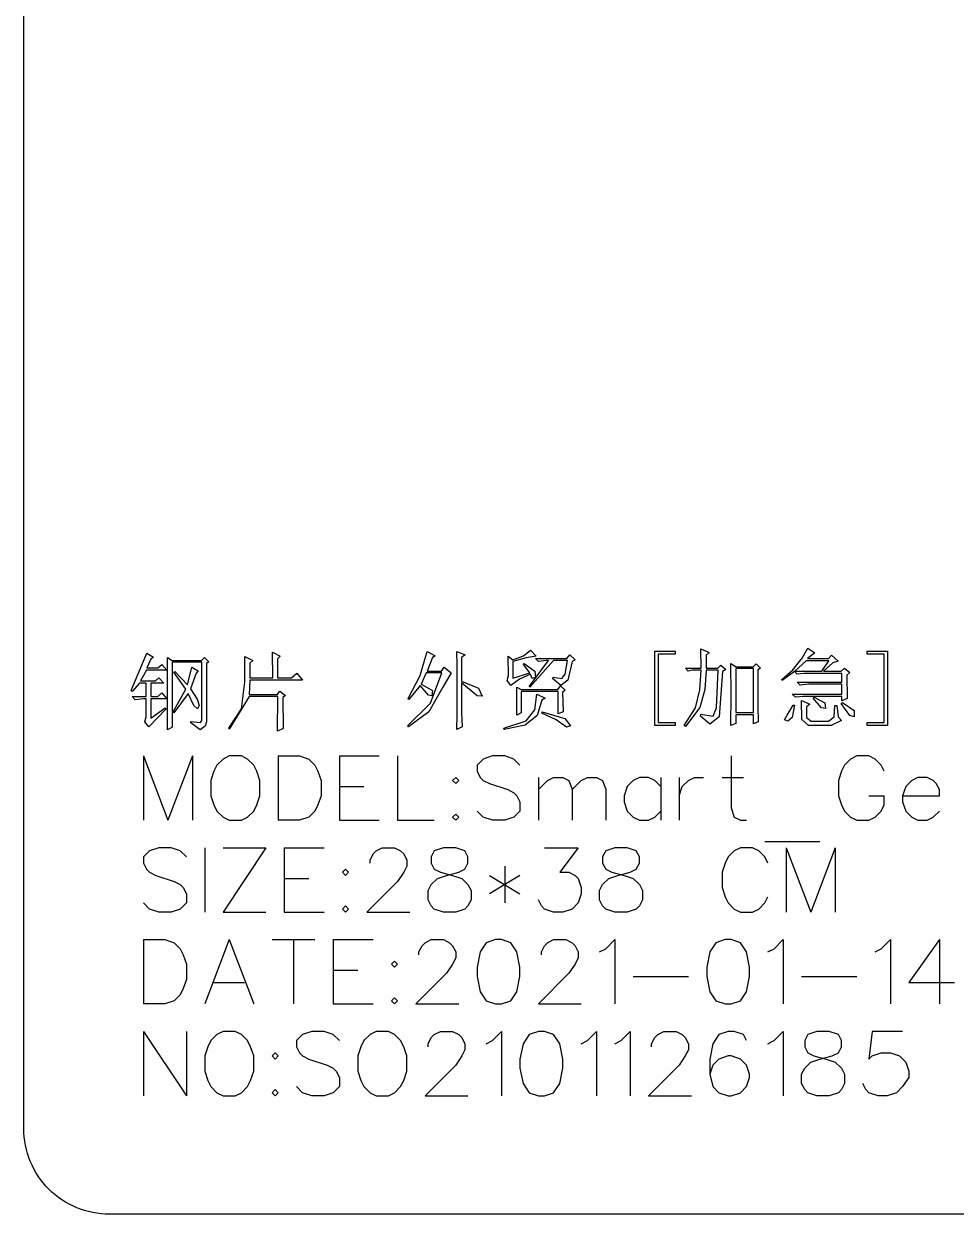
# Model space of a CAD drawing. Extents: x -190 to 190, y -140 to 140.
# Drawn here: x -190 to -135.6, y -140 to -70.6 of the extents above; entities that cross this region are included whole.
import ezdxf

# ---------------------------------------------------------------- set-up
doc = ezdxf.new("R2010")
doc.units = 0
doc.header["$MEASUREMENT"] = 0
doc.layers.get('0').update_dxf_attribs({"linetype": 'CONTINUOUS'})

msp = doc.modelspace()

# ---------------------------------------------------------------- linework, layer by layer
msp.add_lwpolyline([(-189.999551, 135.000439, -0.414214), (-184.999531, 140.00043), (-184.999531, 140.00043), (185.000469, 140.00043), (185.000469, 140.00043, -0.414214), (190.000469, 135.000439), (190.000469, 135.000439), (190.000469, -134.999561), (190.000469, -134.999561, -0.414214), (185.000469, -139.99957), (185.000469, -139.99957), (-184.999531, -139.99957), (-184.999531, -139.99957, -0.414214), (-189.999551, -134.999561), (-189.999551, -134.999561), (-189.999551, 135.000439)], format="xyb")
for points in [[(-182.588184, -111.056963), (-181.750156, -110.472959), (-181.750156, -110.472959), (-181.69918, -110.523945), (-181.69918, -110.523945), (-182.715156, -111.564971), (-182.715156, -111.564971), (-182.943203, -111.285967), (-182.943203, -111.285967), (-182.867207, -110.980967), (-182.867207, -110.980967), (-182.867207, -109.938955), (-182.867207, -109.938955), (-183.020137, -109.938955), (-183.020137, -109.938955), (-183.502168, -109.989951), (-183.502168, -109.989951), (-183.680156, -109.811973), (-183.680156, -109.811973), (-182.867207, -109.811973), (-182.867207, -109.811973), (-182.867207, -109.024951), (-182.867207, -109.024951), (-183.248184, -109.024951), (-183.248184, -109.024951), (-183.680156, -109.507959), (-183.680156, -109.507959), (-183.731172, -109.456963), (-183.731172, -109.456963), (-182.816172, -107.271943), (-182.816172, -107.271943), (-182.435176, -107.500947), (-182.435176, -107.500947), (-182.588184, -107.627969), (-182.588184, -107.627969), (-182.816172, -108.135947), (-182.816172, -108.135947), (-182.181152, -108.135947), (-182.181152, -108.135947), (-181.953164, -107.932959), (-181.953164, -107.932959), (-181.648164, -108.262959), (-181.648164, -108.262959), (-182.842168, -108.262959), (-182.842168, -108.262959), (-183.197168, -108.897959), (-183.197168, -108.897959), (-182.308164, -108.897959), (-182.308164, -108.897959), (-182.131191, -108.719951), (-182.131191, -108.719951), (-181.826152, -109.024951), (-181.826152, -109.024951), (-182.588184, -109.024951), (-182.588184, -109.024951), (-182.588184, -109.811973), (-182.588184, -109.811973), (-182.181152, -109.811973), (-182.181152, -109.811973), (-181.953164, -109.583955), (-181.953164, -109.583955), (-181.648164, -109.938955), (-181.648164, -109.938955), (-182.588184, -109.938955), (-182.588184, -109.938955), (-182.588184, -111.056963)], [(-181.623184, -111.742949), (-181.623184, -109.583955), (-181.623184, -109.583955), (-181.623184, -107.525957), (-181.623184, -107.525957), (-181.343164, -107.703965), (-181.343164, -107.703965), (-179.641152, -107.703965), (-179.641152, -107.703965), (-179.464199, -107.525957), (-179.464199, -107.525957), (-179.210156, -107.779961), (-179.210156, -107.779961), (-179.337168, -107.881973), (-179.337168, -107.881973), (-179.337168, -111.285967), (-179.337168, -111.285967), (-179.413164, -111.539971), (-179.413164, -111.539971), (-179.718164, -111.742949), (-179.718164, -111.742949), (-180.251152, -111.335967), (-180.251152, -111.335967), (-180.251152, -111.259941), (-180.251152, -111.259941), (-179.692188, -111.310967), (-179.692188, -111.310967), (-179.616191, -111.208955), (-179.616191, -111.208955), (-179.616191, -107.805947), (-179.616191, -107.805947), (-181.343164, -107.805947), (-181.343164, -107.805947), (-181.343164, -110.954951), (-181.343164, -110.954951), (-181.343164, -111.589941), (-181.343164, -111.589941), (-181.623184, -111.742949)], [(-176.822148, -108.846973), (-176.847187, -109.684951), (-176.847187, -109.684951), (-175.196133, -109.684951), (-175.196133, -109.684951), (-175.06918, -109.481973), (-175.06918, -109.481973), (-174.73916, -109.735947), (-174.73916, -109.735947), (-174.892148, -109.862959), (-174.892148, -109.862959), (-174.866172, -111.666953), (-174.866172, -111.666953), (-175.196133, -111.818945), (-175.196133, -111.818945), (-175.171172, -109.811973), (-175.171172, -109.811973), (-176.847187, -109.811973), (-176.847187, -109.811973), (-178.016152, -111.716963), (-178.016152, -111.716963), (-178.041191, -111.640967), (-178.041191, -111.640967), (-177.305195, -110.523945), (-177.305195, -110.523945), (-177.101172, -108.973955), (-177.101172, -108.973955), (-177.101172, -107.475947), (-177.101172, -107.475947), (-176.64418, -107.703965), (-176.64418, -107.703965), (-176.822148, -107.856963), (-176.822148, -107.856963), (-176.822148, -108.719951), (-176.822148, -108.719951), (-175.476172, -108.719951), (-175.476172, -108.719951), (-175.501191, -107.221973), (-175.501191, -107.221973), (-175.044141, -107.449961), (-175.044141, -107.449961), (-175.196133, -107.602959), (-175.196133, -107.602959), (-175.196133, -108.719951), (-175.196133, -108.719951), (-174.384141, -108.719951), (-174.384141, -108.719951), (-174.079141, -108.440947), (-174.079141, -108.440947), (-173.74918, -108.846973), (-173.74918, -108.846973), (-176.822148, -108.846973)], [(-166.468594, -107.174971), (-166.011367, -107.428975), (-166.011367, -107.428975), (-166.163828, -107.530576), (-166.163828, -107.530576), (-166.468594, -108.317949), (-166.468594, -108.317949), (-165.630371, -108.317949), (-165.630371, -108.317949), (-165.478027, -108.089365), (-165.478027, -108.089365), (-165.071582, -108.41957), (-165.071582, -108.41957), (-165.554199, -109.257764), (-165.554199, -109.257764), (-166.366973, -110.705566), (-166.366973, -110.705566), (-167.560781, -111.56917), (-167.560781, -111.56917), (-167.611621, -111.518359), (-167.611621, -111.518359), (-166.265391, -110.197549), (-166.265391, -110.197549), (-165.60498, -108.41957), (-165.60498, -108.41957), (-166.519375, -108.41957), (-166.519375, -108.41957), (-166.824199, -109.079961), (-166.824199, -109.079961), (-166.163828, -109.460957), (-166.163828, -109.460957), (-166.189219, -109.765771), (-166.189219, -109.765771), (-166.392422, -109.714961), (-166.392422, -109.714961), (-166.87498, -109.156172), (-166.87498, -109.156172), (-167.535391, -109.968965), (-167.535391, -109.968965), (-167.586172, -109.918154), (-167.586172, -109.918154), (-166.87498, -108.571953), (-166.87498, -108.571953), (-166.468594, -107.174971)], [(-164.461992, -109.00376), (-164.461992, -110.756377), (-164.461992, -110.756377), (-164.436602, -111.56917), (-164.436602, -111.56917), (-164.741426, -111.721553), (-164.741426, -111.721553), (-164.715977, -110.857969), (-164.715977, -110.857969), (-164.715977, -107.987773), (-164.715977, -107.987773), (-164.741426, -107.174971), (-164.741426, -107.174971), (-164.258809, -107.378164), (-164.258809, -107.378164), (-164.461992, -107.530576), (-164.461992, -107.530576), (-164.461992, -108.902168), (-164.461992, -108.902168), (-163.471367, -109.308545), (-163.471367, -109.308545), (-163.268174, -109.791172), (-163.268174, -109.791172), (-163.547607, -109.765771), (-163.547607, -109.765771), (-164.461992, -109.00376)], [(-161.464785, -108.724365), (-160.474209, -108.41957), (-160.474209, -108.41957), (-160.855205, -107.936953), (-160.855205, -107.936953), (-160.804424, -107.886172), (-160.804424, -107.886172), (-160.194785, -108.317949), (-160.194785, -108.317949), (-160.144004, -108.698975), (-160.144004, -108.698975), (-160.347197, -108.749756), (-160.347197, -108.749756), (-160.448818, -108.495752), (-160.448818, -108.495752), (-161.083789, -108.800566), (-161.083789, -108.800566), (-161.591797, -109.156172), (-161.591797, -109.156172), (-161.79499, -108.876768), (-161.79499, -108.876768), (-161.718818, -108.571953), (-161.718818, -108.571953), (-161.744209, -107.454365), (-161.744209, -107.454365), (-161.464785, -107.657559), (-161.464785, -107.657559), (-160.855205, -107.428975), (-160.855205, -107.428975), (-160.448818, -107.09877), (-160.448818, -107.09877), (-160.118613, -107.454365), (-160.118613, -107.454365), (-160.702793, -107.555967), (-160.702793, -107.555967), (-161.464785, -107.75916), (-161.464785, -107.75916), (-161.464785, -108.724365)], [(-160.144004, -107.581357), (-158.315215, -107.581357), (-158.315215, -107.581357), (-158.137412, -107.378164), (-158.137412, -107.378164), (-157.832588, -107.657559), (-157.832588, -107.657559), (-158.010391, -107.75916), (-158.010391, -107.75916), (-158.264424, -108.851348), (-158.264424, -108.851348), (-158.670811, -109.156172), (-158.670811, -109.156172), (-159.153369, -108.749756), (-159.153369, -108.749756), (-159.127979, -108.673555), (-159.127979, -108.673555), (-158.620029, -108.749756), (-158.620029, -108.749756), (-158.416777, -108.495752), (-158.416777, -108.495752), (-158.289824, -107.708369), (-158.289824, -107.708369), (-159.102588, -107.708369), (-159.102588, -107.708369), (-160.474209, -109.257764), (-160.474209, -109.257764), (-160.4996, -109.206953), (-160.4996, -109.206953), (-159.382012, -107.708369), (-159.382012, -107.708369), (-159.508975, -107.708369), (-159.508975, -107.708369), (-159.966201, -107.75916), (-159.966201, -107.75916), (-160.144004, -107.581357)], [(-152.001592, -107.158369), (-152.001592, -107.336172), (-152.001592, -107.336172), (-152.992217, -107.336172), (-152.992217, -107.336172), (-152.992217, -111.323975), (-152.992217, -111.323975), (-152.001592, -111.323975), (-152.001592, -111.323975), (-152.001592, -111.501777), (-152.001592, -111.501777), (-153.19541, -111.501777), (-153.19541, -111.501777), (-153.19541, -107.158369), (-153.19541, -107.158369), (-152.001592, -107.158369)], [(-150.477617, -108.148965), (-150.503008, -107.031367), (-150.503008, -107.031367), (-150.020391, -107.23457), (-150.020391, -107.23457), (-150.198193, -107.386973), (-150.198193, -107.386973), (-150.198193, -108.148965), (-150.198193, -108.148965), (-149.512441, -108.148965), (-149.512441, -108.148965), (-149.334639, -107.971172), (-149.334639, -107.971172), (-149.055215, -108.225176), (-149.055215, -108.225176), (-149.233018, -108.352178), (-149.233018, -108.352178), (-149.436201, -110.99377), (-149.436201, -110.99377), (-149.969609, -111.425566), (-149.969609, -111.425566), (-150.528398, -110.942969), (-150.528398, -110.942969), (-150.503008, -110.841367), (-150.503008, -110.841367), (-149.791807, -110.942969), (-149.791807, -110.942969), (-149.588613, -110.460381), (-149.588613, -110.460381), (-149.486992, -108.275977), (-149.486992, -108.275977), (-150.198193, -108.275977), (-150.198193, -108.275977), (-150.274424, -109.393574), (-150.274424, -109.393574), (-150.553789, -110.434971), (-150.553789, -110.434971), (-151.392012, -111.552578), (-151.392012, -111.552578), (-151.468184, -111.501777), (-151.468184, -111.501777), (-150.807832, -110.460381), (-150.807832, -110.460381), (-150.553789, -109.418965), (-150.553789, -109.418965), (-150.477617, -108.275977), (-150.477617, -108.275977), (-151.011016, -108.275977), (-151.011016, -108.275977), (-151.2396, -108.326768), (-151.2396, -108.326768), (-151.392012, -108.148965), (-151.392012, -108.148965), (-150.477617, -108.148965)], [(-141.994033, -108.555371), (-141.968643, -109.926973), (-141.968643, -109.926973), (-142.273398, -110.053975), (-142.273398, -110.053975), (-142.273398, -109.799971), (-142.273398, -109.799971), (-144.534023, -109.799971), (-144.534023, -109.799971), (-144.991191, -109.850771), (-144.991191, -109.850771), (-145.168994, -109.672969), (-145.168994, -109.672969), (-142.273398, -109.672969), (-142.273398, -109.672969), (-142.273398, -109.08877), (-142.273398, -109.08877), (-144.229199, -109.08877), (-144.229199, -109.08877), (-144.711826, -109.13957), (-144.711826, -109.13957), (-144.889619, -108.961768), (-144.889619, -108.961768), (-142.273398, -108.961768), (-142.273398, -108.961768), (-142.273398, -108.45377), (-142.273398, -108.45377), (-144.483242, -108.45377), (-144.483242, -108.45377), (-144.889619, -108.50457), (-144.889619, -108.50457), (-145.042031, -108.352178), (-145.042031, -108.352178), (-145.753232, -108.860176), (-145.753232, -108.860176), (-145.778623, -108.809375), (-145.778623, -108.809375), (-145.143594, -108.250566), (-145.143594, -108.250566), (-144.584805, -107.564766), (-144.584805, -107.564766), (-144.2546, -106.980566), (-144.2546, -106.980566), (-143.848213, -107.259971), (-143.848213, -107.259971), (-144.280049, -107.590176), (-144.280049, -107.590176), (-143.06083, -107.590176), (-143.06083, -107.590176), (-142.883037, -107.386973), (-142.883037, -107.386973), (-142.502041, -107.742568), (-142.502041, -107.742568), (-142.806797, -107.84417), (-142.806797, -107.84417), (-143.340195, -108.326768), (-143.340195, -108.326768), (-142.324238, -108.326768), (-142.324238, -108.326768), (-142.121045, -108.148965), (-142.121045, -108.148965), (-141.81623, -108.402979), (-141.81623, -108.402979), (-141.994033, -108.555371)], [(-139.606445, -111.501777), (-140.800205, -111.501777), (-140.800205, -111.501777), (-140.800205, -111.323975), (-140.800205, -111.323975), (-139.809639, -111.323975), (-139.809639, -111.323975), (-139.809639, -107.336172), (-139.809639, -107.336172), (-140.800205, -107.336172), (-140.800205, -107.336172), (-140.800205, -107.158369), (-140.800205, -107.158369), (-139.606445, -107.158369), (-139.606445, -107.158369), (-139.606445, -111.501777)], [(-181.191172, -108.338955), (-180.45416, -109.126963), (-180.45416, -109.126963), (-180.200195, -108.084951), (-180.200195, -108.084951), (-179.819199, -108.313955), (-179.819199, -108.313955), (-179.946152, -108.440947), (-179.946152, -108.440947), (-180.276191, -109.354951), (-180.276191, -109.354951), (-179.895195, -109.964941), (-179.895195, -109.964941), (-179.768184, -110.319951), (-179.768184, -110.319951), (-179.870156, -110.523945), (-179.870156, -110.523945), (-180.073164, -110.319951), (-180.073164, -110.319951), (-180.403145, -109.634941), (-180.403145, -109.634941), (-181.242207, -110.751963), (-181.242207, -110.751963), (-181.292148, -110.700977), (-181.292148, -110.700977), (-180.556152, -109.380967), (-180.556152, -109.380967), (-181.242207, -108.389951), (-181.242207, -108.389951), (-181.191172, -108.338955)], [(-147.175645, -108.250566), (-147.175645, -110.38417), (-147.175645, -110.38417), (-147.150186, -111.273174), (-147.150186, -111.273174), (-147.429619, -111.400166), (-147.429619, -111.400166), (-147.429619, -110.866777), (-147.429619, -110.866777), (-148.471025, -110.866777), (-148.471025, -110.866777), (-148.471025, -111.374775), (-148.471025, -111.374775), (-148.750391, -111.501777), (-148.750391, -111.501777), (-148.725, -109.698379), (-148.725, -109.698379), (-148.750391, -107.86957), (-148.750391, -107.86957), (-148.445635, -108.072764), (-148.445635, -108.072764), (-147.45501, -108.072764), (-147.45501, -108.072764), (-147.277207, -107.894961), (-147.277207, -107.894961), (-147.023232, -108.148965), (-147.023232, -108.148965), (-147.175645, -108.250566)], [(-148.471025, -108.174375), (-148.471025, -110.739775), (-148.471025, -110.739775), (-147.429619, -110.739775), (-147.429619, -110.739775), (-147.429619, -108.174375), (-147.429619, -108.174375), (-148.471025, -108.174375)], [(-144.356221, -107.717178), (-145.016641, -108.326768), (-145.016641, -108.326768), (-143.441826, -108.326768), (-143.441826, -108.326768), (-143.035439, -107.717178), (-143.035439, -107.717178), (-144.356221, -107.717178)], [(-160.067822, -109.66415), (-159.585205, -109.892764), (-159.585205, -109.892764), (-159.788398, -110.019746), (-159.788398, -110.019746), (-160.042373, -110.90875), (-160.042373, -110.90875), (-160.753574, -111.467549), (-160.753574, -111.467549), (-161.972793, -111.721553), (-161.972793, -111.721553), (-161.998184, -111.645352), (-161.998184, -111.645352), (-160.702793, -111.213574), (-160.702793, -111.213574), (-160.194785, -110.578574), (-160.194785, -110.578574), (-160.067822, -109.66415)], [(-158.569189, -109.562549), (-158.543799, -110.705566), (-158.543799, -110.705566), (-158.823223, -110.807158), (-158.823223, -110.807158), (-158.823223, -109.511768), (-158.823223, -109.511768), (-160.982217, -109.511768), (-160.982217, -109.511768), (-160.982217, -110.756377), (-160.982217, -110.756377), (-161.236201, -110.883359), (-161.236201, -110.883359), (-161.236201, -110.095957), (-161.236201, -110.095957), (-161.236201, -109.257764), (-161.236201, -109.257764), (-160.982217, -109.384756), (-160.982217, -109.384756), (-158.848613, -109.384756), (-158.848613, -109.384756), (-158.696201, -109.181563), (-158.696201, -109.181563), (-158.416777, -109.435566), (-158.416777, -109.435566), (-158.569189, -109.562549)], [(-145.042031, -110.307969), (-145.168994, -111.01917), (-145.168994, -111.01917), (-145.423027, -111.247773), (-145.423027, -111.247773), (-145.626221, -111.171563), (-145.626221, -111.171563), (-145.473809, -110.892168), (-145.473809, -110.892168), (-145.118203, -110.307969), (-145.118203, -110.307969), (-145.042031, -110.307969)], [(-144.610195, -111.146172), (-144.635586, -110.028574), (-144.635586, -110.028574), (-144.153027, -110.257168), (-144.153027, -110.257168), (-144.33083, -110.409561), (-144.33083, -110.409561), (-144.33083, -111.01917), (-144.33083, -111.01917), (-144.076797, -111.247773), (-144.076797, -111.247773), (-143.06083, -111.247773), (-143.06083, -111.247773), (-142.730625, -110.99377), (-142.730625, -110.99377), (-142.679844, -110.333379), (-142.679844, -110.333379), (-142.578213, -110.333379), (-142.578213, -110.333379), (-142.502041, -110.99377), (-142.502041, -110.99377), (-142.298789, -111.196973), (-142.298789, -111.196973), (-142.908428, -111.501777), (-142.908428, -111.501777), (-144.229199, -111.501777), (-144.229199, -111.501777), (-144.610195, -111.146172)], [(-143.898994, -109.850771), (-143.264023, -110.180967), (-143.264023, -110.180967), (-143.238633, -110.511172), (-143.238633, -110.511172), (-143.467217, -110.460381), (-143.467217, -110.460381), (-143.949834, -109.901572), (-143.949834, -109.901572), (-143.898994, -109.850771)], [(-142.324238, -110.206377), (-142.248008, -110.155576), (-142.248008, -110.155576), (-141.562197, -110.612773), (-141.562197, -110.612773), (-141.562197, -110.99377), (-141.562197, -110.99377), (-141.81623, -110.917578), (-141.81623, -110.917578), (-142.324238, -110.206377)], [(-159.788398, -110.781768), (-159.763008, -110.705566), (-159.763008, -110.705566), (-158.442227, -111.086553), (-158.442227, -111.086553), (-158.112021, -111.518359), (-158.112021, -111.518359), (-158.340605, -111.594561), (-158.340605, -111.594561), (-158.950176, -111.162764), (-158.950176, -111.162764), (-159.788398, -110.781768)], [(-183.017871, -113.269893), (-183.017871, -117.019902)], [(-183.017871, -113.269893), (-181.589297, -117.019902)], [(-180.160723, -113.269893), (-181.589297, -117.019902)], [(-180.160723, -113.269893), (-180.160723, -117.019902)], [(-178.017871, -113.269893), (-178.37502, -113.448467), (-178.37502, -113.448467), (-178.732148, -113.805596), (-178.732148, -113.805596), (-178.910723, -114.162754), (-178.910723, -114.162754), (-179.089316, -114.698467), (-179.089316, -114.698467), (-179.089316, -115.591328), (-179.089316, -115.591328), (-178.910723, -116.127041), (-178.910723, -116.127041), (-178.732148, -116.48417), (-178.732148, -116.48417), (-178.37502, -116.841328), (-178.37502, -116.841328), (-178.017871, -117.019902), (-178.017871, -117.019902), (-177.303574, -117.019902), (-177.303574, -117.019902), (-176.946445, -116.841328), (-176.946445, -116.841328), (-176.589297, -116.48417), (-176.589297, -116.48417), (-176.410742, -116.127041), (-176.410742, -116.127041), (-176.232168, -115.591328), (-176.232168, -115.591328), (-176.232168, -114.698467), (-176.232168, -114.698467), (-176.410742, -114.162754), (-176.410742, -114.162754), (-176.589297, -113.805596), (-176.589297, -113.805596), (-176.946445, -113.448467), (-176.946445, -113.448467), (-177.303574, -113.269893), (-177.303574, -113.269893), (-178.017871, -113.269893)], [(-175.160742, -113.269893), (-175.160742, -117.019902)], [(-175.160742, -113.269893), (-173.910742, -113.269893), (-173.910742, -113.269893), (-173.37502, -113.448467), (-173.37502, -113.448467), (-173.017871, -113.805596), (-173.017871, -113.805596), (-172.839297, -114.162754), (-172.839297, -114.162754), (-172.660742, -114.698467), (-172.660742, -114.698467), (-172.660742, -115.591328), (-172.660742, -115.591328), (-172.839297, -116.127041), (-172.839297, -116.127041), (-173.017871, -116.48417), (-173.017871, -116.48417), (-173.37502, -116.841328), (-173.37502, -116.841328), (-173.910742, -117.019902), (-173.910742, -117.019902), (-175.160742, -117.019902)], [(-171.589297, -113.269893), (-171.589297, -117.019902)], [(-171.589297, -113.269893), (-169.267871, -113.269893)], [(-168.196445, -113.269893), (-168.196445, -117.019902)], [(-161.053584, -113.805596), (-161.410732, -113.448467), (-161.410732, -113.448467), (-161.946445, -113.269893), (-161.946445, -113.269893), (-162.660732, -113.269893), (-162.660732, -113.269893), (-163.196445, -113.448467), (-163.196445, -113.448467), (-163.553584, -113.805596), (-163.553584, -113.805596), (-163.553584, -114.162754), (-163.553584, -114.162754), (-163.37502, -114.519883), (-163.37502, -114.519883), (-163.196445, -114.698467), (-163.196445, -114.698467), (-162.839307, -114.877041), (-162.839307, -114.877041), (-161.767871, -115.23417), (-161.767871, -115.23417), (-161.410732, -115.412754), (-161.410732, -115.412754), (-161.232158, -115.591328), (-161.232158, -115.591328), (-161.053584, -115.948457), (-161.053584, -115.948457), (-161.053584, -116.48417), (-161.053584, -116.48417), (-161.410732, -116.841328), (-161.410732, -116.841328), (-161.946445, -117.019902), (-161.946445, -117.019902), (-162.660732, -117.019902), (-162.660732, -117.019902), (-163.196445, -116.841328), (-163.196445, -116.841328), (-163.553584, -116.48417)], [(-148.732158, -113.269893), (-148.732158, -116.305615), (-148.732158, -116.305615), (-148.553594, -116.841328), (-148.553594, -116.841328), (-148.196445, -117.019902), (-148.196445, -117.019902), (-147.839307, -117.019902)], [(-139.803584, -114.162754), (-139.982168, -113.805596), (-139.982168, -113.805596), (-140.339297, -113.448467), (-140.339297, -113.448467), (-140.696455, -113.269893), (-140.696455, -113.269893), (-141.410742, -113.269893), (-141.410742, -113.269893), (-141.767871, -113.448467), (-141.767871, -113.448467), (-142.12501, -113.805596), (-142.12501, -113.805596), (-142.303584, -114.162754), (-142.303584, -114.162754), (-142.482158, -114.698467), (-142.482158, -114.698467), (-142.482158, -115.591328), (-142.482158, -115.591328), (-142.303584, -116.127041), (-142.303584, -116.127041), (-142.12501, -116.48417), (-142.12501, -116.48417), (-141.767871, -116.841328), (-141.767871, -116.841328), (-141.410742, -117.019902), (-141.410742, -117.019902), (-140.696455, -117.019902), (-140.696455, -117.019902), (-140.339297, -116.841328), (-140.339297, -116.841328), (-139.982168, -116.48417), (-139.982168, -116.48417), (-139.803584, -116.127041), (-139.803584, -116.127041), (-139.803584, -115.591328)], [(-164.803594, -114.519883), (-164.982148, -114.698467), (-164.982148, -114.698467), (-164.803594, -114.877041), (-164.803594, -114.877041), (-164.62502, -114.698467), (-164.62502, -114.698467), (-164.803594, -114.519883)], [(-159.982158, -114.519883), (-159.982158, -117.019902)], [(-159.982158, -115.23417), (-159.446445, -114.698467), (-159.446445, -114.698467), (-159.089297, -114.519883), (-159.089297, -114.519883), (-158.553584, -114.519883), (-158.553584, -114.519883), (-158.196445, -114.698467), (-158.196445, -114.698467), (-158.017871, -115.23417), (-158.017871, -115.23417), (-158.017871, -117.019902)], [(-158.017871, -115.23417), (-157.482158, -114.698467), (-157.482158, -114.698467), (-157.12501, -114.519883), (-157.12501, -114.519883), (-156.589297, -114.519883), (-156.589297, -114.519883), (-156.232168, -114.698467), (-156.232168, -114.698467), (-156.053584, -115.23417), (-156.053584, -115.23417), (-156.053584, -117.019902)], [(-152.839307, -115.055615), (-153.196436, -114.698467), (-153.196436, -114.698467), (-153.553594, -114.519883), (-153.553594, -114.519883), (-154.089307, -114.519883), (-154.089307, -114.519883), (-154.446436, -114.698467), (-154.446436, -114.698467), (-154.803594, -115.055615), (-154.803594, -115.055615), (-154.982168, -115.591328), (-154.982168, -115.591328), (-154.982168, -115.948457), (-154.982168, -115.948457), (-154.803594, -116.48417), (-154.803594, -116.48417), (-154.446436, -116.841328), (-154.446436, -116.841328), (-154.089307, -117.019902), (-154.089307, -117.019902), (-153.553594, -117.019902), (-153.553594, -117.019902), (-153.196436, -116.841328), (-153.196436, -116.841328), (-152.839307, -116.48417)], [(-152.839307, -114.519883), (-152.839307, -117.019902)], [(-151.767881, -114.519883), (-151.767881, -117.019902)], [(-151.767881, -115.591328), (-151.589307, -115.055615), (-151.589307, -115.055615), (-151.232148, -114.698467), (-151.232148, -114.698467), (-150.87502, -114.519883), (-150.87502, -114.519883), (-150.339307, -114.519883)], [(-149.267871, -114.519883), (-148.017871, -114.519883)], [(-138.732168, -115.591328), (-136.589307, -115.591328), (-136.589307, -115.591328), (-136.589307, -115.23417), (-136.589307, -115.23417), (-136.767881, -114.877041), (-136.767881, -114.877041), (-136.946436, -114.698467), (-136.946436, -114.698467), (-137.303594, -114.519883), (-137.303594, -114.519883), (-137.839307, -114.519883), (-137.839307, -114.519883), (-138.196436, -114.698467), (-138.196436, -114.698467), (-138.553594, -115.055615), (-138.553594, -115.055615), (-138.732168, -115.591328), (-138.732168, -115.591328), (-138.732168, -115.948457), (-138.732168, -115.948457), (-138.553594, -116.48417), (-138.553594, -116.48417), (-138.196436, -116.841328), (-138.196436, -116.841328), (-137.839307, -117.019902), (-137.839307, -117.019902), (-137.303594, -117.019902), (-137.303594, -117.019902), (-136.946436, -116.841328), (-136.946436, -116.841328), (-136.589307, -116.48417)], [(-171.589297, -115.055615), (-170.160723, -115.055615)], [(-140.696455, -115.591328), (-139.803584, -115.591328)], [(-171.589297, -117.019902), (-169.267871, -117.019902)], [(-168.196445, -117.019902), (-166.053594, -117.019902)], [(-164.803594, -116.662744), (-164.982148, -116.841328), (-164.982148, -116.841328), (-164.803594, -117.019902), (-164.803594, -117.019902), (-164.62502, -116.841328), (-164.62502, -116.841328), (-164.803594, -116.662744)], [(-180.517891, -119.162744), (-180.875, -118.805605), (-180.875, -118.805605), (-181.410723, -118.627031), (-181.410723, -118.627031), (-182.125, -118.627031), (-182.125, -118.627031), (-182.660723, -118.805605), (-182.660723, -118.805605), (-183.017871, -119.162744), (-183.017871, -119.162744), (-183.017871, -119.519893), (-183.017871, -119.519893), (-182.839297, -119.877031), (-182.839297, -119.877031), (-182.660723, -120.055605), (-182.660723, -120.055605), (-182.303574, -120.23418), (-182.303574, -120.23418), (-181.232148, -120.591318), (-181.232148, -120.591318), (-180.875, -120.769893), (-180.875, -120.769893), (-180.696465, -120.948467), (-180.696465, -120.948467), (-180.517891, -121.305605), (-180.517891, -121.305605), (-180.517891, -121.841318), (-180.517891, -121.841318), (-180.875, -122.198467), (-180.875, -122.198467), (-181.410723, -122.377031), (-181.410723, -122.377031), (-182.125, -122.377031), (-182.125, -122.377031), (-182.660723, -122.198467), (-182.660723, -122.198467), (-183.017871, -121.841318)], [(-179.446445, -118.627031), (-179.446445, -122.377031)], [(-175.87502, -118.627031), (-178.37502, -122.377031)], [(-178.37502, -118.627031), (-175.87502, -118.627031)], [(-174.803594, -118.627031), (-174.803594, -122.377031)], [(-174.803594, -118.627031), (-172.482168, -118.627031)], [(-169.803594, -119.519893), (-169.803594, -119.341318), (-169.803594, -119.341318), (-169.62502, -118.984189), (-169.62502, -118.984189), (-169.446445, -118.805605), (-169.446445, -118.805605), (-169.089297, -118.627031), (-169.089297, -118.627031), (-168.37502, -118.627031), (-168.37502, -118.627031), (-168.017871, -118.805605), (-168.017871, -118.805605), (-167.839297, -118.984189), (-167.839297, -118.984189), (-167.660723, -119.341318), (-167.660723, -119.341318), (-167.660723, -119.698457), (-167.660723, -119.698457), (-167.839297, -120.055605), (-167.839297, -120.055605), (-168.196445, -120.591318), (-168.196445, -120.591318), (-169.982168, -122.377031), (-169.982168, -122.377031), (-167.482148, -122.377031)], [(-165.517871, -118.627031), (-166.053594, -118.805605), (-166.053594, -118.805605), (-166.232148, -119.162744), (-166.232148, -119.162744), (-166.232148, -119.519893), (-166.232148, -119.519893), (-166.053594, -119.877031), (-166.053594, -119.877031), (-165.696445, -120.055605), (-165.696445, -120.055605), (-164.982148, -120.23418), (-164.982148, -120.23418), (-164.446445, -120.412744), (-164.446445, -120.412744), (-164.089316, -120.769893), (-164.089316, -120.769893), (-163.910723, -121.127031), (-163.910723, -121.127031), (-163.910723, -121.662744), (-163.910723, -121.662744), (-164.089316, -122.019893), (-164.089316, -122.019893), (-164.267871, -122.198467), (-164.267871, -122.198467), (-164.803594, -122.377031), (-164.803594, -122.377031), (-165.517871, -122.377031), (-165.517871, -122.377031), (-166.053594, -122.198467), (-166.053594, -122.198467), (-166.232148, -122.019893), (-166.232148, -122.019893), (-166.410723, -121.662744), (-166.410723, -121.662744), (-166.410723, -121.127031), (-166.410723, -121.127031), (-166.232148, -120.769893), (-166.232148, -120.769893), (-165.87502, -120.412744), (-165.87502, -120.412744), (-165.339297, -120.23418), (-165.339297, -120.23418), (-164.62502, -120.055605), (-164.62502, -120.055605), (-164.267871, -119.877031), (-164.267871, -119.877031), (-164.089316, -119.519893), (-164.089316, -119.519893), (-164.089316, -119.162744), (-164.089316, -119.162744), (-164.267871, -118.805605), (-164.267871, -118.805605), (-164.803594, -118.627031), (-164.803594, -118.627031), (-165.517871, -118.627031)], [(-159.62501, -118.627031), (-157.660742, -118.627031), (-157.660742, -118.627031), (-158.732158, -120.055605), (-158.732158, -120.055605), (-158.196445, -120.055605), (-158.196445, -120.055605), (-157.839297, -120.23418), (-157.839297, -120.23418), (-157.660742, -120.412744), (-157.660742, -120.412744), (-157.482158, -120.948467), (-157.482158, -120.948467), (-157.482158, -121.305605), (-157.482158, -121.305605), (-157.660742, -121.841318), (-157.660742, -121.841318), (-158.017871, -122.198467), (-158.017871, -122.198467), (-158.553584, -122.377031), (-158.553584, -122.377031), (-159.089297, -122.377031), (-159.089297, -122.377031), (-159.62501, -122.198467), (-159.62501, -122.198467), (-159.803584, -122.019893), (-159.803584, -122.019893), (-159.982158, -121.662744)], [(-155.517881, -118.627031), (-156.053584, -118.805605), (-156.053584, -118.805605), (-156.232168, -119.162744), (-156.232168, -119.162744), (-156.232168, -119.519893), (-156.232168, -119.519893), (-156.053584, -119.877031), (-156.053584, -119.877031), (-155.696455, -120.055605), (-155.696455, -120.055605), (-154.982168, -120.23418), (-154.982168, -120.23418), (-154.446436, -120.412744), (-154.446436, -120.412744), (-154.089307, -120.769893), (-154.089307, -120.769893), (-153.910723, -121.127031), (-153.910723, -121.127031), (-153.910723, -121.662744), (-153.910723, -121.662744), (-154.089307, -122.019893), (-154.089307, -122.019893), (-154.267881, -122.198467), (-154.267881, -122.198467), (-154.803594, -122.377031), (-154.803594, -122.377031), (-155.517881, -122.377031), (-155.517881, -122.377031), (-156.053584, -122.198467), (-156.053584, -122.198467), (-156.232168, -122.019893), (-156.232168, -122.019893), (-156.410723, -121.662744), (-156.410723, -121.662744), (-156.410723, -121.127031), (-156.410723, -121.127031), (-156.232168, -120.769893), (-156.232168, -120.769893), (-155.87501, -120.412744), (-155.87501, -120.412744), (-155.339297, -120.23418), (-155.339297, -120.23418), (-154.62501, -120.055605), (-154.62501, -120.055605), (-154.267881, -119.877031), (-154.267881, -119.877031), (-154.089307, -119.519893), (-154.089307, -119.519893), (-154.089307, -119.162744), (-154.089307, -119.162744), (-154.267881, -118.805605), (-154.267881, -118.805605), (-154.803594, -118.627031), (-154.803594, -118.627031), (-155.517881, -118.627031)], [(-146.589307, -119.519893), (-146.767871, -119.162744), (-146.767871, -119.162744), (-147.12502, -118.805605), (-147.12502, -118.805605), (-147.482158, -118.627031), (-147.482158, -118.627031), (-148.196445, -118.627031), (-148.196445, -118.627031), (-148.553594, -118.805605), (-148.553594, -118.805605), (-148.910732, -119.162744), (-148.910732, -119.162744), (-149.089307, -119.519893), (-149.089307, -119.519893), (-149.267871, -120.055605), (-149.267871, -120.055605), (-149.267871, -120.948467), (-149.267871, -120.948467), (-149.089307, -121.48418), (-149.089307, -121.48418), (-148.910732, -121.841318), (-148.910732, -121.841318), (-148.553594, -122.198467), (-148.553594, -122.198467), (-148.196445, -122.377031), (-148.196445, -122.377031), (-147.482158, -122.377031), (-147.482158, -122.377031), (-147.12502, -122.198467), (-147.12502, -122.198467), (-146.767871, -121.841318), (-146.767871, -121.841318), (-146.589307, -121.48418)], [(-146.767871, -118.269902), (-143.553584, -118.269902)], [(-145.517871, -118.627031), (-145.517871, -122.377031)], [(-145.517871, -118.627031), (-144.089297, -122.377031)], [(-142.660732, -118.627031), (-144.089297, -122.377031)], [(-142.660732, -118.627031), (-142.660732, -122.377031)], [(-171.232168, -119.877031), (-171.410723, -120.055605), (-171.410723, -120.055605), (-171.232168, -120.23418), (-171.232168, -120.23418), (-171.053594, -120.055605), (-171.053594, -120.055605), (-171.232168, -119.877031)], [(-161.946445, -119.698457), (-161.946445, -121.841318)], [(-174.803594, -120.412744), (-173.37502, -120.412744)], [(-162.839307, -120.23418), (-161.053584, -121.305605)], [(-161.053584, -120.23418), (-162.839307, -121.305605)], [(-171.232168, -122.019893), (-171.410723, -122.198467), (-171.410723, -122.198467), (-171.232168, -122.377031), (-171.232168, -122.377031), (-171.053594, -122.198467), (-171.053594, -122.198467), (-171.232168, -122.019893)], [(-178.37502, -122.377031), (-175.87502, -122.377031)], [(-174.803594, -122.377031), (-172.482168, -122.377031)], [(-183.017871, -123.98418), (-183.017871, -127.73418)], [(-183.017871, -123.98418), (-181.767891, -123.98418), (-181.767891, -123.98418), (-181.232148, -124.162754), (-181.232148, -124.162754), (-180.875, -124.519893), (-180.875, -124.519893), (-180.696465, -124.877031), (-180.696465, -124.877031), (-180.517891, -125.412764), (-180.517891, -125.412764), (-180.517891, -126.305605), (-180.517891, -126.305605), (-180.696465, -126.841318), (-180.696465, -126.841318), (-180.875, -127.198477), (-180.875, -127.198477), (-181.232148, -127.555605), (-181.232148, -127.555605), (-181.767891, -127.73418), (-181.767891, -127.73418), (-183.017871, -127.73418)], [(-178.017871, -123.98418), (-179.446445, -127.73418)], [(-178.017871, -123.98418), (-176.589297, -127.73418)], [(-175.517871, -123.98418), (-173.017871, -123.98418)], [(-174.267871, -123.98418), (-174.267871, -127.73418)], [(-171.946445, -123.98418), (-171.946445, -127.73418)], [(-171.946445, -123.98418), (-169.62502, -123.98418)], [(-166.946445, -124.877031), (-166.946445, -124.698467), (-166.946445, -124.698467), (-166.767871, -124.341318), (-166.767871, -124.341318), (-166.589297, -124.162754), (-166.589297, -124.162754), (-166.232148, -123.98418), (-166.232148, -123.98418), (-165.517871, -123.98418), (-165.517871, -123.98418), (-165.160723, -124.162754), (-165.160723, -124.162754), (-164.982148, -124.341318), (-164.982148, -124.341318), (-164.803594, -124.698467), (-164.803594, -124.698467), (-164.803594, -125.055615), (-164.803594, -125.055615), (-164.982148, -125.412764), (-164.982148, -125.412764), (-165.339297, -125.948477), (-165.339297, -125.948477), (-167.12502, -127.73418), (-167.12502, -127.73418), (-164.62502, -127.73418)], [(-162.482158, -123.98418), (-163.017871, -124.162754), (-163.017871, -124.162754), (-163.37502, -124.698467), (-163.37502, -124.698467), (-163.553584, -125.591318), (-163.553584, -125.591318), (-163.553584, -126.127051), (-163.553584, -126.127051), (-163.37502, -127.019893), (-163.37502, -127.019893), (-163.017871, -127.555605), (-163.017871, -127.555605), (-162.482158, -127.73418), (-162.482158, -127.73418), (-162.12502, -127.73418), (-162.12502, -127.73418), (-161.589297, -127.555605), (-161.589297, -127.555605), (-161.232158, -127.019893), (-161.232158, -127.019893), (-161.053584, -126.127051), (-161.053584, -126.127051), (-161.053584, -125.591318), (-161.053584, -125.591318), (-161.232158, -124.698467), (-161.232158, -124.698467), (-161.589297, -124.162754), (-161.589297, -124.162754), (-162.12502, -123.98418), (-162.12502, -123.98418), (-162.482158, -123.98418)], [(-159.803584, -124.877031), (-159.803584, -124.698467), (-159.803584, -124.698467), (-159.62501, -124.341318), (-159.62501, -124.341318), (-159.446445, -124.162754), (-159.446445, -124.162754), (-159.089297, -123.98418), (-159.089297, -123.98418), (-158.37501, -123.98418), (-158.37501, -123.98418), (-158.017871, -124.162754), (-158.017871, -124.162754), (-157.839297, -124.341318), (-157.839297, -124.341318), (-157.660742, -124.698467), (-157.660742, -124.698467), (-157.660742, -125.055615), (-157.660742, -125.055615), (-157.839297, -125.412764), (-157.839297, -125.412764), (-158.196445, -125.948477), (-158.196445, -125.948477), (-159.982158, -127.73418), (-159.982158, -127.73418), (-157.482158, -127.73418)], [(-156.410723, -124.698467), (-156.053584, -124.519893), (-156.053584, -124.519893), (-155.517881, -123.98418), (-155.517881, -123.98418), (-155.517881, -127.73418)], [(-149.089307, -123.98418), (-149.62502, -124.162754), (-149.62502, -124.162754), (-149.982158, -124.698467), (-149.982158, -124.698467), (-150.160732, -125.591318), (-150.160732, -125.591318), (-150.160732, -126.127051), (-150.160732, -126.127051), (-149.982158, -127.019893), (-149.982158, -127.019893), (-149.62502, -127.555605), (-149.62502, -127.555605), (-149.089307, -127.73418), (-149.089307, -127.73418), (-148.732158, -127.73418), (-148.732158, -127.73418), (-148.196445, -127.555605), (-148.196445, -127.555605), (-147.839307, -127.019893), (-147.839307, -127.019893), (-147.660732, -126.127051), (-147.660732, -126.127051), (-147.660732, -125.591318), (-147.660732, -125.591318), (-147.839307, -124.698467), (-147.839307, -124.698467), (-148.196445, -124.162754), (-148.196445, -124.162754), (-148.732158, -123.98418), (-148.732158, -123.98418), (-149.089307, -123.98418)], [(-146.589307, -124.698467), (-146.232158, -124.519893), (-146.232158, -124.519893), (-145.696445, -123.98418), (-145.696445, -123.98418), (-145.696445, -127.73418)], [(-140.339297, -124.698467), (-139.982168, -124.519893), (-139.982168, -124.519893), (-139.446455, -123.98418), (-139.446455, -123.98418), (-139.446455, -127.73418)], [(-136.589307, -123.98418), (-138.37501, -126.484189), (-138.37501, -126.484189), (-135.696445, -126.484189)], [(-136.589307, -123.98418), (-136.589307, -127.73418)], [(-168.37502, -125.234189), (-168.553594, -125.412764), (-168.553594, -125.412764), (-168.37502, -125.591318), (-168.37502, -125.591318), (-168.196445, -125.412764), (-168.196445, -125.412764), (-168.37502, -125.234189)], [(-171.946445, -125.769902), (-170.517871, -125.769902)], [(-154.446436, -126.127051), (-151.232148, -126.127051)], [(-144.62502, -126.127051), (-141.410742, -126.127051)], [(-178.910723, -126.484189), (-177.12502, -126.484189)], [(-171.946445, -127.73418), (-169.62502, -127.73418)], [(-168.37502, -127.377051), (-168.553594, -127.555605), (-168.553594, -127.555605), (-168.37502, -127.73418), (-168.37502, -127.73418), (-168.196445, -127.555605), (-168.196445, -127.555605), (-168.37502, -127.377051)], [(-183.017871, -129.341338), (-183.017871, -133.091328)], [(-183.017871, -129.341338), (-180.517891, -133.091328)], [(-180.517891, -129.341338), (-180.517891, -133.091328)], [(-178.37502, -129.341338), (-178.732148, -129.519893), (-178.732148, -129.519893), (-179.089316, -129.877041), (-179.089316, -129.877041), (-179.267871, -130.23418), (-179.267871, -130.23418), (-179.446445, -130.769893), (-179.446445, -130.769893), (-179.446445, -131.662754), (-179.446445, -131.662754), (-179.267871, -132.198467), (-179.267871, -132.198467), (-179.089316, -132.555615), (-179.089316, -132.555615), (-178.732148, -132.912754), (-178.732148, -132.912754), (-178.37502, -133.091328), (-178.37502, -133.091328), (-177.660742, -133.091328), (-177.660742, -133.091328), (-177.303574, -132.912754), (-177.303574, -132.912754), (-176.946445, -132.555615), (-176.946445, -132.555615), (-176.767871, -132.198467), (-176.767871, -132.198467), (-176.589297, -131.662754), (-176.589297, -131.662754), (-176.589297, -130.769893), (-176.589297, -130.769893), (-176.767871, -130.23418), (-176.767871, -130.23418), (-176.946445, -129.877041), (-176.946445, -129.877041), (-177.303574, -129.519893), (-177.303574, -129.519893), (-177.660742, -129.341338), (-177.660742, -129.341338), (-178.37502, -129.341338)], [(-171.589297, -129.877041), (-171.946445, -129.519893), (-171.946445, -129.519893), (-172.482168, -129.341338), (-172.482168, -129.341338), (-173.196445, -129.341338), (-173.196445, -129.341338), (-173.732168, -129.519893), (-173.732168, -129.519893), (-174.089297, -129.877041), (-174.089297, -129.877041), (-174.089297, -130.23418), (-174.089297, -130.23418), (-173.910742, -130.591328), (-173.910742, -130.591328), (-173.732168, -130.769893), (-173.732168, -130.769893), (-173.37502, -130.948467), (-173.37502, -130.948467), (-172.303594, -131.305615), (-172.303594, -131.305615), (-171.946445, -131.48418), (-171.946445, -131.48418), (-171.767871, -131.662754), (-171.767871, -131.662754), (-171.589297, -132.019912), (-171.589297, -132.019912), (-171.589297, -132.555615), (-171.589297, -132.555615), (-171.946445, -132.912754), (-171.946445, -132.912754), (-172.482168, -133.091328), (-172.482168, -133.091328), (-173.196445, -133.091328), (-173.196445, -133.091328), (-173.732168, -132.912754), (-173.732168, -132.912754), (-174.089297, -132.555615)], [(-169.446445, -129.341338), (-169.803594, -129.519893), (-169.803594, -129.519893), (-170.160723, -129.877041), (-170.160723, -129.877041), (-170.339297, -130.23418), (-170.339297, -130.23418), (-170.517871, -130.769893), (-170.517871, -130.769893), (-170.517871, -131.662754), (-170.517871, -131.662754), (-170.339297, -132.198467), (-170.339297, -132.198467), (-170.160723, -132.555615), (-170.160723, -132.555615), (-169.803594, -132.912754), (-169.803594, -132.912754), (-169.446445, -133.091328), (-169.446445, -133.091328), (-168.732168, -133.091328), (-168.732168, -133.091328), (-168.37502, -132.912754), (-168.37502, -132.912754), (-168.017871, -132.555615), (-168.017871, -132.555615), (-167.839297, -132.198467), (-167.839297, -132.198467), (-167.660723, -131.662754), (-167.660723, -131.662754), (-167.660723, -130.769893), (-167.660723, -130.769893), (-167.839297, -130.23418), (-167.839297, -130.23418), (-168.017871, -129.877041), (-168.017871, -129.877041), (-168.37502, -129.519893), (-168.37502, -129.519893), (-168.732168, -129.341338), (-168.732168, -129.341338), (-169.446445, -129.341338)], [(-166.410723, -130.23418), (-166.410723, -130.055625), (-166.410723, -130.055625), (-166.232148, -129.698467), (-166.232148, -129.698467), (-166.053594, -129.519893), (-166.053594, -129.519893), (-165.696445, -129.341338), (-165.696445, -129.341338), (-164.982148, -129.341338), (-164.982148, -129.341338), (-164.62502, -129.519893), (-164.62502, -129.519893), (-164.446445, -129.698467), (-164.446445, -129.698467), (-164.267871, -130.055625), (-164.267871, -130.055625), (-164.267871, -130.412754), (-164.267871, -130.412754), (-164.446445, -130.769893), (-164.446445, -130.769893), (-164.803594, -131.305615), (-164.803594, -131.305615), (-166.589297, -133.091328), (-166.589297, -133.091328), (-164.089316, -133.091328)], [(-163.017871, -130.055625), (-162.660732, -129.877041), (-162.660732, -129.877041), (-162.12502, -129.341338), (-162.12502, -129.341338), (-162.12502, -133.091328)], [(-159.982158, -129.341338), (-160.517871, -129.519893), (-160.517871, -129.519893), (-160.87502, -130.055625), (-160.87502, -130.055625), (-161.053584, -130.948467), (-161.053584, -130.948467), (-161.053584, -131.48418), (-161.053584, -131.48418), (-160.87502, -132.377041), (-160.87502, -132.377041), (-160.517871, -132.912754), (-160.517871, -132.912754), (-159.982158, -133.091328), (-159.982158, -133.091328), (-159.62501, -133.091328), (-159.62501, -133.091328), (-159.089297, -132.912754), (-159.089297, -132.912754), (-158.732158, -132.377041), (-158.732158, -132.377041), (-158.553584, -131.48418), (-158.553584, -131.48418), (-158.553584, -130.948467), (-158.553584, -130.948467), (-158.732158, -130.055625), (-158.732158, -130.055625), (-159.089297, -129.519893), (-159.089297, -129.519893), (-159.62501, -129.341338), (-159.62501, -129.341338), (-159.982158, -129.341338)], [(-157.482158, -130.055625), (-157.12501, -129.877041), (-157.12501, -129.877041), (-156.589297, -129.341338), (-156.589297, -129.341338), (-156.589297, -133.091328)], [(-155.517881, -130.055625), (-155.160723, -129.877041), (-155.160723, -129.877041), (-154.62501, -129.341338), (-154.62501, -129.341338), (-154.62501, -133.091328)], [(-153.37502, -130.23418), (-153.37502, -130.055625), (-153.37502, -130.055625), (-153.196436, -129.698467), (-153.196436, -129.698467), (-153.017881, -129.519893), (-153.017881, -129.519893), (-152.660723, -129.341338), (-152.660723, -129.341338), (-151.946436, -129.341338), (-151.946436, -129.341338), (-151.589307, -129.519893), (-151.589307, -129.519893), (-151.410732, -129.698467), (-151.410732, -129.698467), (-151.232148, -130.055625), (-151.232148, -130.055625), (-151.232148, -130.412754), (-151.232148, -130.412754), (-151.410732, -130.769893), (-151.410732, -130.769893), (-151.767881, -131.305615), (-151.767881, -131.305615), (-153.553594, -133.091328), (-153.553594, -133.091328), (-151.053594, -133.091328)], [(-147.839307, -129.877041), (-148.017871, -129.519893), (-148.017871, -129.519893), (-148.553594, -129.341338), (-148.553594, -129.341338), (-148.910732, -129.341338), (-148.910732, -129.341338), (-149.446445, -129.519893), (-149.446445, -129.519893), (-149.803594, -130.055625), (-149.803594, -130.055625), (-149.982158, -130.948467), (-149.982158, -130.948467), (-149.982158, -131.841328), (-149.982158, -131.841328), (-149.803594, -132.555615), (-149.803594, -132.555615), (-149.446445, -132.912754), (-149.446445, -132.912754), (-148.910732, -133.091328), (-148.910732, -133.091328), (-148.732158, -133.091328), (-148.732158, -133.091328), (-148.196445, -132.912754), (-148.196445, -132.912754), (-147.839307, -132.555615), (-147.839307, -132.555615), (-147.660732, -132.019912), (-147.660732, -132.019912), (-147.660732, -131.841328), (-147.660732, -131.841328), (-147.839307, -131.305615), (-147.839307, -131.305615), (-148.196445, -130.948467), (-148.196445, -130.948467), (-148.732158, -130.769893), (-148.732158, -130.769893), (-148.910732, -130.769893), (-148.910732, -130.769893), (-149.446445, -130.948467), (-149.446445, -130.948467), (-149.803594, -131.305615), (-149.803594, -131.305615), (-149.982158, -131.841328)], [(-146.589307, -130.055625), (-146.232158, -129.877041), (-146.232158, -129.877041), (-145.696445, -129.341338), (-145.696445, -129.341338), (-145.696445, -133.091328)], [(-143.732158, -129.341338), (-144.267871, -129.519893), (-144.267871, -129.519893), (-144.446445, -129.877041), (-144.446445, -129.877041), (-144.446445, -130.23418), (-144.446445, -130.23418), (-144.267871, -130.591328), (-144.267871, -130.591328), (-143.910732, -130.769893), (-143.910732, -130.769893), (-143.196445, -130.948467), (-143.196445, -130.948467), (-142.660732, -131.127041), (-142.660732, -131.127041), (-142.303584, -131.48418), (-142.303584, -131.48418), (-142.12501, -131.841328), (-142.12501, -131.841328), (-142.12501, -132.377041), (-142.12501, -132.377041), (-142.303584, -132.73418), (-142.303584, -132.73418), (-142.482158, -132.912754), (-142.482158, -132.912754), (-143.017871, -133.091328), (-143.017871, -133.091328), (-143.732158, -133.091328), (-143.732158, -133.091328), (-144.267871, -132.912754), (-144.267871, -132.912754), (-144.446445, -132.73418), (-144.446445, -132.73418), (-144.62502, -132.377041), (-144.62502, -132.377041), (-144.62502, -131.841328), (-144.62502, -131.841328), (-144.446445, -131.48418), (-144.446445, -131.48418), (-144.089297, -131.127041), (-144.089297, -131.127041), (-143.553584, -130.948467), (-143.553584, -130.948467), (-142.839297, -130.769893), (-142.839297, -130.769893), (-142.482158, -130.591328), (-142.482158, -130.591328), (-142.303584, -130.23418), (-142.303584, -130.23418), (-142.303584, -129.877041), (-142.303584, -129.877041), (-142.482158, -129.519893), (-142.482158, -129.519893), (-143.017871, -129.341338), (-143.017871, -129.341338), (-143.732158, -129.341338)], [(-138.732168, -129.341338), (-140.517871, -129.341338), (-140.517871, -129.341338), (-140.696455, -130.948467), (-140.696455, -130.948467), (-140.517871, -130.769893), (-140.517871, -130.769893), (-139.982168, -130.591328), (-139.982168, -130.591328), (-139.446455, -130.591328), (-139.446455, -130.591328), (-138.910723, -130.769893), (-138.910723, -130.769893), (-138.553594, -131.127041), (-138.553594, -131.127041), (-138.37501, -131.662754), (-138.37501, -131.662754), (-138.37501, -132.019912), (-138.37501, -132.019912), (-138.732168, -132.555615), (-138.732168, -132.555615), (-139.089297, -132.912754), (-139.089297, -132.912754), (-139.62501, -133.091328), (-139.62501, -133.091328), (-140.160723, -133.091328), (-140.160723, -133.091328), (-140.696455, -132.912754), (-140.696455, -132.912754), (-140.87501, -132.73418), (-140.87501, -132.73418), (-141.053584, -132.377041)], [(-175.339297, -130.591328), (-175.517871, -130.769893), (-175.517871, -130.769893), (-175.339297, -130.948467), (-175.339297, -130.948467), (-175.160742, -130.769893), (-175.160742, -130.769893), (-175.339297, -130.591328)], [(-175.339297, -132.73418), (-175.517871, -132.912754), (-175.517871, -132.912754), (-175.339297, -133.091328), (-175.339297, -133.091328), (-175.160742, -132.912754), (-175.160742, -132.912754), (-175.339297, -132.73418)]]:
    msp.add_lwpolyline(points)

doc.saveas('drawing.dxf')
